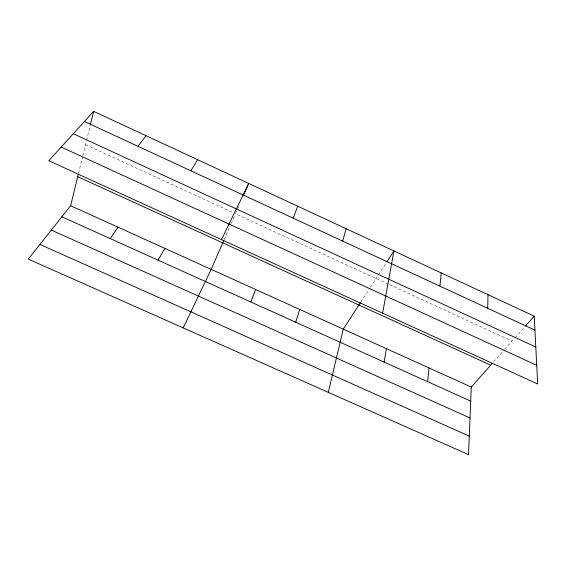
<?xml version="1.0" encoding="UTF-8"?>
<svg xmlns="http://www.w3.org/2000/svg" width="566" height="566" viewBox="0 0 566 566"><rect width="100%" height="100%" fill="white"/><g stroke="black" fill="none" stroke-linecap="round" stroke-linejoin="round"><path stroke-width="0.42" stroke-dasharray="2.83 2.12" d="M78.532 173.33L82.643 156.478M82.848 155.636L86.357 141.267M86.563 140.41L90.107 125.885M224.157 239.644L229.817 226.69M231.232 223.457L235.123 214.549M238.611 206.562L235.477 213.743L388.722 284.316M360.804 302.074L369.874 288.073M370.355 287.337L377.961 275.592M378.428 274.871L386.415 262.546M493.594 361.922L503.981 350.22M504.561 349.569L514.395 338.489M514.975 337.831L524.887 326.667M85.523 144.684L233.086 212.639M389.514 284.677L512.067 341.114"/><path stroke-width="0.85" d="M487.715 308.279L487.991 294.667M492.441 363.223L471.273 387.073L468.521 454.647L28.3 259.101L70.63 205.741L78.327 174.172M439.938 286.148L441.232 272.932M427.648 381.696L429.042 367.957M384.137 362.084L386.373 348.649M382.616 313.189L393.936 250.943L386.889 261.817M328.308 392.365L343.265 329.136L360.323 302.81M90.312 125.029L93.645 111.353L534.219 316.161L537.7 384.01L48.768 160.723L93.645 111.353M342.692 241.109L346.088 228.706M295.714 322.217L299.697 309.418M293.202 218.186L297.688 206.201M250.788 301.961L255.676 289.488M223.803 240.458L211.182 269.352L183.2 327.905M243.486 195.397L248.715 183.441L221.49 239.602M158.077 260.162L164.847 248.382M190.884 170.791L197.654 159.704M110.243 238.597L117.997 227.178M137.991 146.297L145.971 135.677M525.474 326.009L534.219 316.161M39.931 244.441L469.278 436.138M51.329 230.072L470.013 417.956M61.864 216.785L470.7 401.11M70.63 205.741L471.273 387.073M77.712 176.698L490.708 365.176M61.199 147.054L536.738 365.303M73.304 133.732L535.804 347.008M84.433 121.492L534.934 330.148"/></g></svg>
